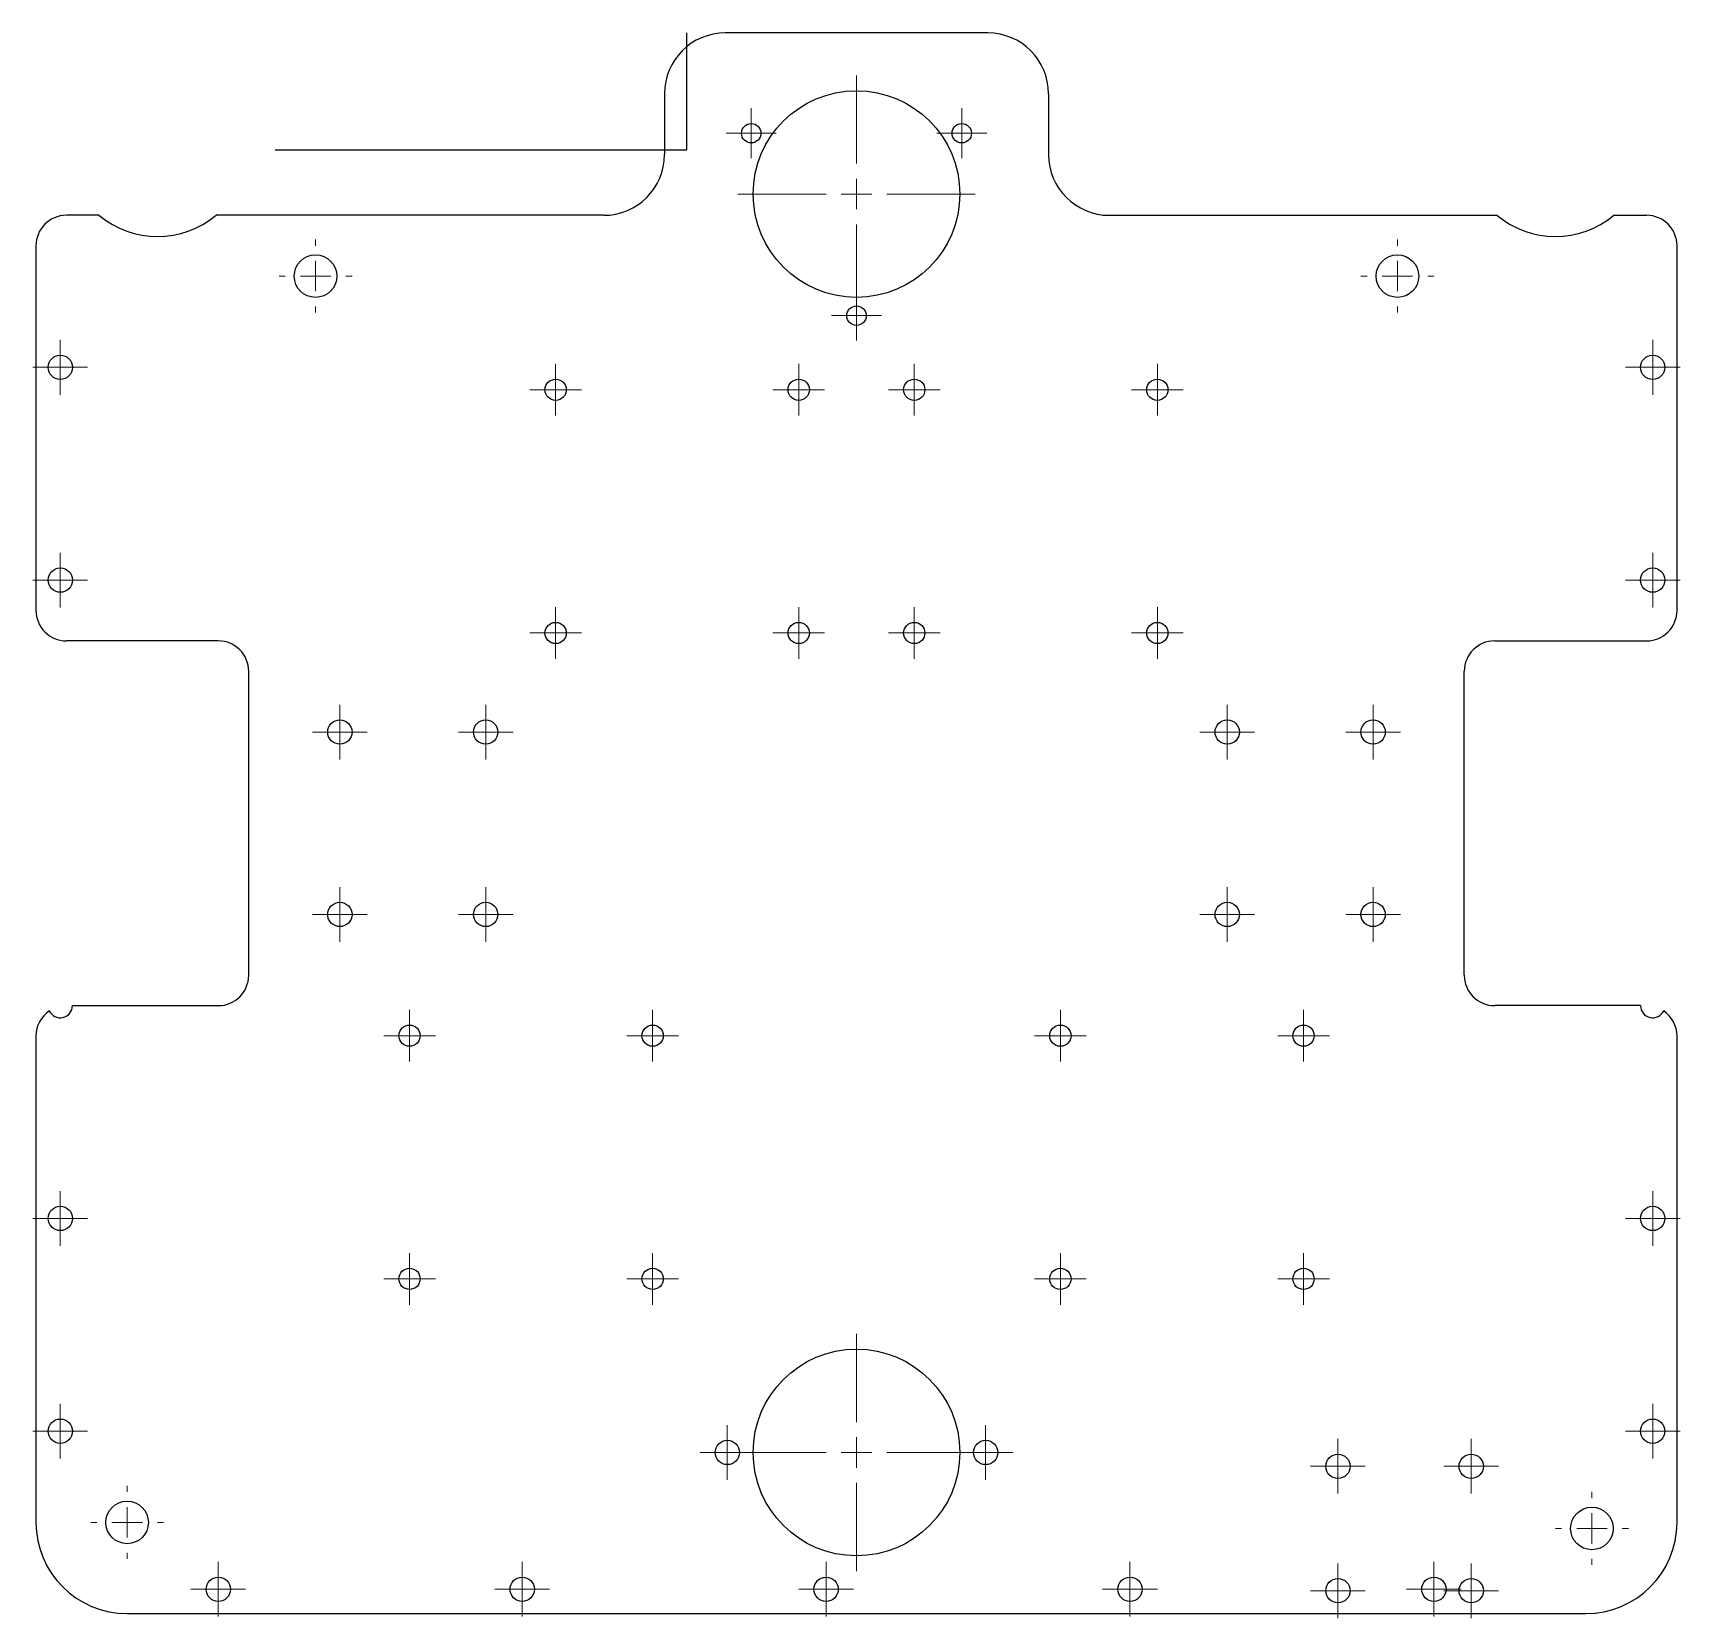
# Model space of a CAD drawing. Header units: millimetres. Extents: x 103 to 374, y 304 to 565.
import ezdxf

# ---------------------------------------------------------------- set-up
doc = ezdxf.new("R2010")
doc.units = ezdxf.units.MM

# ---------------------------------------------------------------- blocks, each defined once
blk = doc.blocks.new('SW_CENTERMARKSYMBOL_0')
at = {"color": 0, "linetype": 'Continuous', "lineweight": 18}
for p, q in [((0, 2.5), (0, 4.5)), ((-2.5, 0), (-4.5, 0)), ((0, 0), (-2.5, 0)), ((0, 0), (0, 2.5)), ((0, 0), (0, -2.5)), ((0, 0), (2.5, 0)), ((2.5, 0), (4.5, 0)), ((0, -2.5), (0, -4.5))]:
    blk.add_line(p, q, dxfattribs=at)
blk = doc.blocks.new('SW_CENTERMARKSYMBOL_1')
at = {"color": 0, "linetype": 'Continuous', "lineweight": 18}
for p, q in [((0, 2.5), (0, 4.5)), ((-2.5, 0), (-4.5, 0)), ((0, 0), (-2.5, 0)), ((0, 0), (0, 2.5)), ((0, 0), (0, -2.5)), ((0, 0), (2.5, 0)), ((2.5, 0), (4.5, 0)), ((0, -2.5), (0, -4.5))]:
    blk.add_line(p, q, dxfattribs=at)
blk = doc.blocks.new('SW_CENTERMARKSYMBOL_2')
at = {"color": 0, "linetype": 'Continuous', "lineweight": 18}
for p, q in [((0, 2.5), (0, 4.5)), ((-2.5, 0), (-4.5, 0)), ((0, 0), (-2.5, 0)), ((0, 0), (0, 2.5)), ((0, 0), (0, -2.5)), ((0, 0), (2.5, 0)), ((2.5, 0), (4.5, 0)), ((0, -2.5), (0, -4.5))]:
    blk.add_line(p, q, dxfattribs=at)
blk = doc.blocks.new('SW_CENTERMARKSYMBOL_3')
at = {"color": 0, "linetype": 'Continuous', "lineweight": 18}
for p, q in [((0, 2.5), (0, 4.5)), ((-2.5, 0), (-4.5, 0)), ((0, 0), (-2.5, 0)), ((0, 0), (0, 2.5)), ((0, 0), (0, -2.5)), ((0, 0), (2.5, 0)), ((2.5, 0), (4.5, 0)), ((0, -2.5), (0, -4.5))]:
    blk.add_line(p, q, dxfattribs=at)
blk = doc.blocks.new('SW_CENTERMARKSYMBOL_4')
at = {"color": 0, "linetype": 'Continuous', "lineweight": 18}
for p, q in [((0, 5), (0, 19.5)), ((-5, 0), (-19.5, 0)), ((0, 0), (-2.5, 0)), ((0, 0), (0, 2.5)), ((0, 0), (0, -2.5)), ((0, 0), (2.5, 0)), ((5, 0), (19.5, 0)), ((0, -5), (0, -19.5))]:
    blk.add_line(p, q, dxfattribs=at)
blk = doc.blocks.new('SW_CENTERMARKSYMBOL_5')
at = {"color": 0, "linetype": 'Continuous', "lineweight": 18}
for p, q in [((0, 2.5), (0, 4.5)), ((-2.5, 0), (-4.5, 0)), ((0, 0), (-2.5, 0)), ((0, 0), (0, 2.5)), ((0, 0), (0, -2.5)), ((0, 0), (2.5, 0)), ((2.5, 0), (4.5, 0)), ((0, -2.5), (0, -4.5))]:
    blk.add_line(p, q, dxfattribs=at)
blk = doc.blocks.new('SW_CENTERMARKSYMBOL_6')
at = {"color": 0, "linetype": 'Continuous', "lineweight": 18}
for p, q in [((0, 2.5), (0, 4.5)), ((-2.5, 0), (-4.5, 0)), ((0, 0), (-2.5, 0)), ((0, 0), (0, 2.5)), ((0, 0), (0, -2.5)), ((0, 0), (2.5, 0)), ((2.5, 0), (4.5, 0)), ((0, -2.5), (0, -4.5))]:
    blk.add_line(p, q, dxfattribs=at)
blk = doc.blocks.new('SW_CENTERMARKSYMBOL_7')
at = {"color": 0, "linetype": 'Continuous', "lineweight": 18}
for p, q in [((0, 2.5), (0, 4.5)), ((-2.5, 0), (-4.5, 0)), ((0, 0), (-2.5, 0)), ((0, 0), (0, 2.5)), ((0, 0), (0, -2.5)), ((0, 0), (2.5, 0)), ((2.5, 0), (4.5, 0)), ((0, -2.5), (0, -4.5))]:
    blk.add_line(p, q, dxfattribs=at)
blk = doc.blocks.new('SW_CENTERMARKSYMBOL_8')
at = {"color": 0, "linetype": 'Continuous', "lineweight": 18}
for p, q in [((0, 2.5), (0, 4.5)), ((-2.5, 0), (-4.5, 0)), ((0, 0), (-2.5, 0)), ((0, 0), (0, 2.5)), ((0, 0), (0, -2.5)), ((0, 0), (2.5, 0)), ((2.5, 0), (4.5, 0)), ((0, -2.5), (0, -4.5))]:
    blk.add_line(p, q, dxfattribs=at)
blk = doc.blocks.new('SW_CENTERMARKSYMBOL_9')
at = {"color": 0, "linetype": 'Continuous', "lineweight": 18}
for p, q in [((0, 5), (0, 19.5)), ((-5, 0), (-19.5, 0)), ((0, 0), (-2.5, 0)), ((0, 0), (0, 2.5)), ((0, 0), (0, -2.5)), ((0, 0), (2.5, 0)), ((5, 0), (19.5, 0)), ((0, -5), (0, -19.5))]:
    blk.add_line(p, q, dxfattribs=at)
blk = doc.blocks.new('SW_CENTERMARKSYMBOL_10')
at = {"color": 0, "linetype": 'Continuous', "lineweight": 18}
for p, q in [((0, 2.5), (0, 4.5)), ((-2.5, 0), (-4.5, 0)), ((0, 0), (-2.5, 0)), ((0, 0), (0, 2.5)), ((0, 0), (0, -2.5)), ((0, 0), (2.5, 0)), ((2.5, 0), (4.5, 0)), ((0, -2.5), (0, -4.5))]:
    blk.add_line(p, q, dxfattribs=at)
blk = doc.blocks.new('SW_CENTERMARKSYMBOL_11')
at = {"color": 0, "linetype": 'Continuous', "lineweight": 18}
for p, q in [((0, 2.5), (0, 4.5)), ((-2.5, 0), (-4.5, 0)), ((0, 0), (-2.5, 0)), ((0, 0), (0, 2.5)), ((0, 0), (0, -2.5)), ((0, 0), (2.5, 0)), ((2.5, 0), (4.5, 0)), ((0, -2.5), (0, -4.5))]:
    blk.add_line(p, q, dxfattribs=at)
blk = doc.blocks.new('SW_CENTERMARKSYMBOL_12')
at = {"color": 0, "linetype": 'Continuous', "lineweight": 18}
for p, q in [((0, 2.5), (0, 4.5)), ((-2.5, 0), (-4.5, 0)), ((0, 0), (-2.5, 0)), ((0, 0), (0, 2.5)), ((0, 0), (0, -2.5)), ((0, 0), (2.5, 0)), ((2.5, 0), (4.5, 0)), ((0, -2.5), (0, -4.5))]:
    blk.add_line(p, q, dxfattribs=at)
blk = doc.blocks.new('SW_CENTERMARKSYMBOL_13')
at = {"color": 0, "linetype": 'Continuous', "lineweight": 18}
for p, q in [((0, 2.5), (0, 4.5)), ((-2.5, 0), (-4.5, 0)), ((0, 0), (-2.5, 0)), ((0, 0), (0, 2.5)), ((0, 0), (0, -2.5)), ((0, 0), (2.5, 0)), ((2.5, 0), (4.5, 0)), ((0, -2.5), (0, -4.5))]:
    blk.add_line(p, q, dxfattribs=at)
blk = doc.blocks.new('SW_CENTERMARKSYMBOL_14')
at = {"color": 0, "linetype": 'Continuous', "lineweight": 18}
for p, q in [((0, 2.5), (0, 4.5)), ((-2.5, 0), (-4.5, 0)), ((0, 0), (-2.5, 0)), ((0, 0), (0, 2.5)), ((0, 0), (0, -2.5)), ((0, 0), (2.5, 0)), ((2.5, 0), (4.5, 0)), ((0, -2.5), (0, -4.5))]:
    blk.add_line(p, q, dxfattribs=at)
blk = doc.blocks.new('SW_CENTERMARKSYMBOL_15')
at = {"color": 0, "linetype": 'Continuous', "lineweight": 18}
for p, q in [((0, 2.5), (0, 4.5)), ((-2.5, 0), (-4.5, 0)), ((0, 0), (-2.5, 0)), ((0, 0), (0, 2.5)), ((0, 0), (0, -2.5)), ((0, 0), (2.5, 0)), ((2.5, 0), (4.5, 0)), ((0, -2.5), (0, -4.5))]:
    blk.add_line(p, q, dxfattribs=at)
blk = doc.blocks.new('SW_CENTERMARKSYMBOL_16')
at = {"color": 0, "linetype": 'Continuous', "lineweight": 18}
for p, q in [((0, 2.5), (0, 4.25)), ((-2.5, 0), (-4.25, 0)), ((0, 0), (-2.5, 0)), ((0, 0), (0, 2.5)), ((0, 0), (0, -2.5)), ((0, 0), (2.5, 0)), ((2.5, 0), (4.25, 0)), ((0, -2.5), (0, -4.25))]:
    blk.add_line(p, q, dxfattribs=at)
blk = doc.blocks.new('SW_CENTERMARKSYMBOL_17')
at = {"color": 0, "linetype": 'Continuous', "lineweight": 18}
for p, q in [((0, 2.5), (0, 4.25)), ((-2.5, 0), (-4.25, 0)), ((0, 0), (-2.5, 0)), ((0, 0), (0, 2.5)), ((0, 0), (0, -2.5)), ((0, 0), (2.5, 0)), ((2.5, 0), (4.25, 0)), ((0, -2.5), (0, -4.25))]:
    blk.add_line(p, q, dxfattribs=at)
blk = doc.blocks.new('SW_CENTERMARKSYMBOL_18')
at = {"color": 0, "linetype": 'Continuous', "lineweight": 18}
for p, q in [((0, 2.5), (0, 4.25)), ((-2.5, 0), (-4.25, 0)), ((0, 0), (-2.5, 0)), ((0, 0), (0, 2.5)), ((0, 0), (0, -2.5)), ((0, 0), (2.5, 0)), ((2.5, 0), (4.25, 0)), ((0, -2.5), (0, -4.25))]:
    blk.add_line(p, q, dxfattribs=at)
blk = doc.blocks.new('SW_CENTERMARKSYMBOL_19')
at = {"color": 0, "linetype": 'Continuous', "lineweight": 18}
for p, q in [((0, 2.5), (0, 4.25)), ((-2.5, 0), (-4.25, 0)), ((0, 0), (-2.5, 0)), ((0, 0), (0, 2.5)), ((0, 0), (0, -2.5)), ((0, 0), (2.5, 0)), ((2.5, 0), (4.25, 0)), ((0, -2.5), (0, -4.25))]:
    blk.add_line(p, q, dxfattribs=at)
blk = doc.blocks.new('SW_CENTERMARKSYMBOL_20')
at = {"color": 0, "linetype": 'Continuous', "lineweight": 18}
for p, q in [((0, 2.5), (0, 4.25)), ((-2.5, 0), (-4.25, 0)), ((0, 0), (-2.5, 0)), ((0, 0), (0, 2.5)), ((0, 0), (0, -2.5)), ((0, 0), (2.5, 0)), ((2.5, 0), (4.25, 0)), ((0, -2.5), (0, -4.25))]:
    blk.add_line(p, q, dxfattribs=at)
blk = doc.blocks.new('SW_CENTERMARKSYMBOL_21')
at = {"color": 0, "linetype": 'Continuous', "lineweight": 18}
for p, q in [((0, 2.5), (0, 4.25)), ((-2.5, 0), (-4.25, 0)), ((0, 0), (-2.5, 0)), ((0, 0), (0, 2.5)), ((0, 0), (0, -2.5)), ((0, 0), (2.5, 0)), ((2.5, 0), (4.25, 0)), ((0, -2.5), (0, -4.25))]:
    blk.add_line(p, q, dxfattribs=at)
blk = doc.blocks.new('SW_CENTERMARKSYMBOL_22')
at = {"color": 0, "linetype": 'Continuous', "lineweight": 18}
for p, q in [((0, 2.5), (0, 4.25)), ((-2.5, 0), (-4.25, 0)), ((0, 0), (-2.5, 0)), ((0, 0), (0, 2.5)), ((0, 0), (0, -2.5)), ((0, 0), (2.5, 0)), ((2.5, 0), (4.25, 0)), ((0, -2.5), (0, -4.25))]:
    blk.add_line(p, q, dxfattribs=at)
blk = doc.blocks.new('SW_CENTERMARKSYMBOL_23')
at = {"color": 0, "linetype": 'Continuous', "lineweight": 18}
for p, q in [((0, 2.5), (0, 4.25)), ((-2.5, 0), (-4.25, 0)), ((0, 0), (-2.5, 0)), ((0, 0), (0, 2.5)), ((0, 0), (0, -2.5)), ((0, 0), (2.5, 0)), ((2.5, 0), (4.25, 0)), ((0, -2.5), (0, -4.25))]:
    blk.add_line(p, q, dxfattribs=at)
blk = doc.blocks.new('SW_CENTERMARKSYMBOL_24')
at = {"color": 0, "linetype": 'Continuous', "lineweight": 18}
for p, q in [((0, 2.5), (0, 4.1)), ((-2.5, 0), (-4.1, 0)), ((0, 0), (-2.5, 0)), ((0, 0), (0, 2.5)), ((0, 0), (0, -2.5)), ((0, 0), (2.5, 0)), ((2.5, 0), (4.1, 0)), ((0, -2.5), (0, -4.1))]:
    blk.add_line(p, q, dxfattribs=at)
blk = doc.blocks.new('SW_CENTERMARKSYMBOL_25')
at = {"color": 0, "linetype": 'Continuous', "lineweight": 18}
for p, q in [((0, 5), (0, 6)), ((-5, 0), (-6, 0)), ((0, 0), (-2.5, 0)), ((0, 0), (0, 2.5)), ((0, 0), (0, -2.5)), ((0, 0), (2.5, 0)), ((5, 0), (6, 0)), ((0, -5), (0, -6))]:
    blk.add_line(p, q, dxfattribs=at)
blk = doc.blocks.new('SW_CENTERMARKSYMBOL_26')
at = {"color": 0, "linetype": 'Continuous', "lineweight": 18}
for p, q in [((0, 5), (0, 6)), ((-5, 0), (-6, 0)), ((0, 0), (-2.5, 0)), ((0, 0), (0, 2.5)), ((0, 0), (0, -2.5)), ((0, 0), (2.5, 0)), ((5, 0), (6, 0)), ((0, -5), (0, -6))]:
    blk.add_line(p, q, dxfattribs=at)
blk = doc.blocks.new('SW_CENTERMARKSYMBOL_27')
at = {"color": 0, "linetype": 'Continuous', "lineweight": 18}
for p, q in [((0, 2.5), (0, 4.1)), ((-2.5, 0), (-4.1, 0)), ((0, 0), (-2.5, 0)), ((0, 0), (0, 2.5)), ((0, 0), (0, -2.5)), ((0, 0), (2.5, 0)), ((2.5, 0), (4.1, 0)), ((0, -2.5), (0, -4.1))]:
    blk.add_line(p, q, dxfattribs=at)
blk = doc.blocks.new('SW_CENTERMARKSYMBOL_28')
at = {"color": 0, "linetype": 'Continuous', "lineweight": 18}
for p, q in [((0, 2.5), (0, 4.1)), ((-2.5, 0), (-4.1, 0)), ((0, 0), (-2.5, 0)), ((0, 0), (0, 2.5)), ((0, 0), (0, -2.5)), ((0, 0), (2.5, 0)), ((2.5, 0), (4.1, 0)), ((0, -2.5), (0, -4.1))]:
    blk.add_line(p, q, dxfattribs=at)
blk = doc.blocks.new('SW_CENTERMARKSYMBOL_29')
at = {"color": 0, "linetype": 'Continuous', "lineweight": 18}
for p, q in [((0, 5), (0, 6)), ((-5, 0), (-6, 0)), ((0, 0), (-2.5, 0)), ((0, 0), (0, 2.5)), ((0, 0), (0, -2.5)), ((0, 0), (2.5, 0)), ((5, 0), (6, 0)), ((0, -5), (0, -6))]:
    blk.add_line(p, q, dxfattribs=at)
blk = doc.blocks.new('SW_CENTERMARKSYMBOL_30')
at = {"color": 0, "linetype": 'Continuous', "lineweight": 18}
for p, q in [((0, 5), (0, 6)), ((-5, 0), (-6, 0)), ((0, 0), (-2.5, 0)), ((0, 0), (0, 2.5)), ((0, 0), (0, -2.5)), ((0, 0), (2.5, 0)), ((5, 0), (6, 0)), ((0, -5), (0, -6))]:
    blk.add_line(p, q, dxfattribs=at)
blk = doc.blocks.new('SW_CENTERMARKSYMBOL_31')
at = {"color": 0, "linetype": 'Continuous', "lineweight": 18}
for p, q in [((0, 2.5), (0, 4.25)), ((-2.5, 0), (-4.25, 0)), ((0, 0), (-2.5, 0)), ((0, 0), (0, 2.5)), ((0, 0), (0, -2.5)), ((0, 0), (2.5, 0)), ((2.5, 0), (4.25, 0)), ((0, -2.5), (0, -4.25))]:
    blk.add_line(p, q, dxfattribs=at)
blk = doc.blocks.new('SW_CENTERMARKSYMBOL_32')
at = {"color": 0, "linetype": 'Continuous', "lineweight": 18}
for p, q in [((0, 2.5), (0, 4.5)), ((-2.5, 0), (-4.5, 0)), ((0, 0), (-2.5, 0)), ((0, 0), (0, 2.5)), ((0, 0), (0, -2.5)), ((0, 0), (2.5, 0)), ((2.5, 0), (4.5, 0)), ((0, -2.5), (0, -4.5))]:
    blk.add_line(p, q, dxfattribs=at)
blk = doc.blocks.new('SW_CENTERMARKSYMBOL_33')
at = {"color": 0, "linetype": 'Continuous', "lineweight": 18}
for p, q in [((0, 2.5), (0, 4.5)), ((-2.5, 0), (-4.5, 0)), ((0, 0), (-2.5, 0)), ((0, 0), (0, 2.5)), ((0, 0), (0, -2.5)), ((0, 0), (2.5, 0)), ((2.5, 0), (4.5, 0)), ((0, -2.5), (0, -4.5))]:
    blk.add_line(p, q, dxfattribs=at)
blk = doc.blocks.new('SW_CENTERMARKSYMBOL_34')
at = {"color": 0, "linetype": 'Continuous', "lineweight": 18}
for p, q in [((0, 2.5), (0, 4.5)), ((-2.5, 0), (-4.5, 0)), ((0, 0), (-2.5, 0)), ((0, 0), (0, 2.5)), ((0, 0), (0, -2.5)), ((0, 0), (2.5, 0)), ((2.5, 0), (4.5, 0)), ((0, -2.5), (0, -4.5))]:
    blk.add_line(p, q, dxfattribs=at)
blk = doc.blocks.new('SW_CENTERMARKSYMBOL_35')
at = {"color": 0, "linetype": 'Continuous', "lineweight": 18}
for p, q in [((0, 2.5), (0, 4.5)), ((-2.5, 0), (-4.5, 0)), ((0, 0), (-2.5, 0)), ((0, 0), (0, 2.5)), ((0, 0), (0, -2.5)), ((0, 0), (2.5, 0)), ((2.5, 0), (4.5, 0)), ((0, -2.5), (0, -4.5))]:
    blk.add_line(p, q, dxfattribs=at)
blk = doc.blocks.new('SW_CENTERMARKSYMBOL_36')
at = {"color": 0, "linetype": 'Continuous', "lineweight": 18}
for p, q in [((0, 2.5), (0, 4.5)), ((-2.5, 0), (-4.5, 0)), ((0, 0), (-2.5, 0)), ((0, 0), (0, 2.5)), ((0, 0), (0, -2.5)), ((0, 0), (2.5, 0)), ((2.5, 0), (4.5, 0)), ((0, -2.5), (0, -4.5))]:
    blk.add_line(p, q, dxfattribs=at)
blk = doc.blocks.new('SW_CENTERMARKSYMBOL_37')
at = {"color": 0, "linetype": 'Continuous', "lineweight": 18}
for p, q in [((0, 2.5), (0, 4.5)), ((-2.5, 0), (-4.5, 0)), ((0, 0), (-2.5, 0)), ((0, 0), (0, 2.5)), ((0, 0), (0, -2.5)), ((0, 0), (2.5, 0)), ((2.5, 0), (4.5, 0)), ((0, -2.5), (0, -4.5))]:
    blk.add_line(p, q, dxfattribs=at)
blk = doc.blocks.new('SW_CENTERMARKSYMBOL_38')
at = {"color": 0, "linetype": 'Continuous', "lineweight": 18}
for p, q in [((0, 2.5), (0, 4.25)), ((-2.5, 0), (-4.25, 0)), ((0, 0), (-2.5, 0)), ((0, 0), (0, 2.5)), ((0, 0), (0, -2.5)), ((0, 0), (2.5, 0)), ((2.5, 0), (4.25, 0)), ((0, -2.5), (0, -4.25))]:
    blk.add_line(p, q, dxfattribs=at)
blk = doc.blocks.new('SW_CENTERMARKSYMBOL_39')
at = {"color": 0, "linetype": 'Continuous', "lineweight": 18}
for p, q in [((0, 2.5), (0, 4.25)), ((-2.5, 0), (-4.25, 0)), ((0, 0), (-2.5, 0)), ((0, 0), (0, 2.5)), ((0, 0), (0, -2.5)), ((0, 0), (2.5, 0)), ((2.5, 0), (4.25, 0)), ((0, -2.5), (0, -4.25))]:
    blk.add_line(p, q, dxfattribs=at)
blk = doc.blocks.new('SW_CENTERMARKSYMBOL_40')
at = {"color": 0, "linetype": 'Continuous', "lineweight": 18}
for p, q in [((0, 2.5), (0, 4.25)), ((-2.5, 0), (-4.25, 0)), ((0, 0), (-2.5, 0)), ((0, 0), (0, 2.5)), ((0, 0), (0, -2.5)), ((0, 0), (2.5, 0)), ((2.5, 0), (4.25, 0)), ((0, -2.5), (0, -4.25))]:
    blk.add_line(p, q, dxfattribs=at)
blk = doc.blocks.new('SW_CENTERMARKSYMBOL_41')
at = {"color": 0, "linetype": 'Continuous', "lineweight": 18}
for p, q in [((0, 2.5), (0, 4.5)), ((-2.5, 0), (-4.5, 0)), ((0, 0), (-2.5, 0)), ((0, 0), (0, 2.5)), ((0, 0), (0, -2.5)), ((0, 0), (2.5, 0)), ((2.5, 0), (4.5, 0)), ((0, -2.5), (0, -4.5))]:
    blk.add_line(p, q, dxfattribs=at)
blk = doc.blocks.new('SW_CENTERMARKSYMBOL_42')
at = {"color": 0, "linetype": 'Continuous', "lineweight": 18}
for p, q in [((0, 2.5), (0, 4.25)), ((-2.5, 0), (-4.25, 0)), ((0, 0), (-2.5, 0)), ((0, 0), (0, 2.5)), ((0, 0), (0, -2.5)), ((0, 0), (2.5, 0)), ((2.5, 0), (4.25, 0)), ((0, -2.5), (0, -4.25))]:
    blk.add_line(p, q, dxfattribs=at)
blk = doc.blocks.new('SW_CENTERMARKSYMBOL_43')
at = {"color": 0, "linetype": 'Continuous', "lineweight": 18}
for p, q in [((0, 2.5), (0, 4.25)), ((-2.5, 0), (-4.25, 0)), ((0, 0), (-2.5, 0)), ((0, 0), (0, 2.5)), ((0, 0), (0, -2.5)), ((0, 0), (2.5, 0)), ((2.5, 0), (4.25, 0)), ((0, -2.5), (0, -4.25))]:
    blk.add_line(p, q, dxfattribs=at)
blk = doc.blocks.new('SW_CENTERMARKSYMBOL_44')
at = {"color": 0, "linetype": 'Continuous', "lineweight": 18}
for p, q in [((0, 2.5), (0, 4.25)), ((-2.5, 0), (-4.25, 0)), ((0, 0), (-2.5, 0)), ((0, 0), (0, 2.5)), ((0, 0), (0, -2.5)), ((0, 0), (2.5, 0)), ((2.5, 0), (4.25, 0)), ((0, -2.5), (0, -4.25))]:
    blk.add_line(p, q, dxfattribs=at)
blk = doc.blocks.new('SW_CENTERMARKSYMBOL_45')
at = {"color": 0, "linetype": 'Continuous', "lineweight": 18}
for p, q in [((0, 2.5), (0, 4.25)), ((-2.5, 0), (-4.25, 0)), ((0, 0), (-2.5, 0)), ((0, 0), (0, 2.5)), ((0, 0), (0, -2.5)), ((0, 0), (2.5, 0)), ((2.5, 0), (4.25, 0)), ((0, -2.5), (0, -4.25))]:
    blk.add_line(p, q, dxfattribs=at)
blk = doc.blocks.new('SW_CENTERMARKSYMBOL_46')
at = {"color": 0, "linetype": 'Continuous', "lineweight": 18}
for p, q in [((0, 2.5), (0, 4.5)), ((-2.5, 0), (-4.5, 0)), ((0, 0), (-2.5, 0)), ((0, 0), (0, 2.5)), ((0, 0), (0, -2.5)), ((0, 0), (2.5, 0)), ((2.5, 0), (4.5, 0)), ((0, -2.5), (0, -4.5))]:
    blk.add_line(p, q, dxfattribs=at)
blk = doc.blocks.new('SW_CENTERMARKSYMBOL_47')
at = {"color": 0, "linetype": 'Continuous', "lineweight": 18}
for p, q in [((0, 2.5), (0, 4.5)), ((-2.5, 0), (-4.5, 0)), ((0, 0), (-2.5, 0)), ((0, 0), (0, 2.5)), ((0, 0), (0, -2.5)), ((0, 0), (2.5, 0)), ((2.5, 0), (4.5, 0)), ((0, -2.5), (0, -4.5))]:
    blk.add_line(p, q, dxfattribs=at)
blk = doc.blocks.new('SW_CENTERMARKSYMBOL_48')
at = {"color": 0, "linetype": 'Continuous', "lineweight": 18}
for p, q in [((0, 2.5), (0, 4.5)), ((-2.5, 0), (-4.5, 0)), ((0, 0), (-2.5, 0)), ((0, 0), (0, 2.5)), ((0, 0), (0, -2.5)), ((0, 0), (2.5, 0)), ((2.5, 0), (4.5, 0)), ((0, -2.5), (0, -4.5))]:
    blk.add_line(p, q, dxfattribs=at)
blk = doc.blocks.new('SW_CENTERMARKSYMBOL_49')
at = {"color": 0, "linetype": 'Continuous', "lineweight": 18}
for p, q in [((0, 2.5), (0, 4.5)), ((-2.5, 0), (-4.5, 0)), ((0, 0), (-2.5, 0)), ((0, 0), (0, 2.5)), ((0, 0), (0, -2.5)), ((0, 0), (2.5, 0)), ((2.5, 0), (4.5, 0)), ((0, -2.5), (0, -4.5))]:
    blk.add_line(p, q, dxfattribs=at)
blk = doc.blocks.new('SW_CENTERMARKSYMBOL_50')
at = {"color": 0, "linetype": 'Continuous', "lineweight": 18}
for p, q in [((0, 2.5), (0, 4.5)), ((-2.5, 0), (-4.5, 0)), ((0, 0), (-2.5, 0)), ((0, 0), (0, 2.5)), ((0, 0), (0, -2.5)), ((0, 0), (2.5, 0)), ((2.5, 0), (4.5, 0)), ((0, -2.5), (0, -4.5))]:
    blk.add_line(p, q, dxfattribs=at)
blk = doc.blocks.new('SW_CENTERMARKSYMBOL_51')
at = {"color": 0, "linetype": 'Continuous', "lineweight": 18}
for p, q in [((0, 2.5), (0, 4.5)), ((-2.5, 0), (-4.5, 0)), ((0, 0), (-2.5, 0)), ((0, 0), (0, 2.5)), ((0, 0), (0, -2.5)), ((0, 0), (2.5, 0)), ((2.5, 0), (4.5, 0)), ((0, -2.5), (0, -4.5))]:
    blk.add_line(p, q, dxfattribs=at)

msp = doc.modelspace()

# ---------------------------------------------------------------- linework, layer by layer
at = {"color": 7, "linetype": 'Continuous'}
for p, q in [((210.32, 545.27), (210.32, 564.51)), ((142.61, 545.27), (210.32, 545.27))]:
    msp.add_line(p, q, dxfattribs=at)
at = {"color": 7, "linetype": 'Continuous', "lineweight": 25}
for p, q in [((259.86, 564.51), (216.67, 564.51)), ((206.67, 554.51), (206.67, 544.51)), ((269.86, 554.51), (269.86, 544.51)), ((113.63, 534.51), (108.26, 534.51)), ((196.67, 534.51), (132.89, 534.51)), ((279.86, 534.51), (343.63, 534.51)), ((362.89, 534.51), (368.26, 534.51)), ((103.26, 529.51), (103.26, 469.51)), ((373.26, 469.51), (373.26, 529.51)), ((133.26, 464.51), (108.26, 464.51)), ((343.26, 464.51), (368.26, 464.51)), ((138.26, 409.51), (138.26, 459.51)), ((338.26, 409.51), (338.26, 459.51)), ((109.26, 404.51), (133.26, 404.51)), ((367.26, 404.51), (343.26, 404.51)), ((103.26, 399.51), (103.26, 319.51)), ((373.26, 319.51), (373.26, 399.51)), ((118.26, 304.51), (358.26, 304.51))]:
    msp.add_line(p, q, dxfattribs=at)
for centre, radius in [((238.26, 538.01), 17), ((220.94, 548.01), 1.6), ((255.58, 548.01), 1.6), ((149.26, 524.51), 3.5), ((327.26, 524.51), 3.5), ((238.26, 518.01), 1.6), ((107.26, 509.51), 2), ((369.26, 509.51), 2), ((188.76, 505.81), 1.75), ((228.76, 505.81), 1.75), ((247.76, 505.81), 1.75), ((287.76, 505.81), 1.75), ((107.26, 474.51), 2), ((369.26, 474.51), 2), ((188.76, 465.81), 1.75), ((228.76, 465.81), 1.75), ((247.76, 465.81), 1.75), ((287.76, 465.81), 1.75), ((153.26, 449.51), 2), ((177.26, 449.51), 2), ((299.26, 449.51), 2), ((323.26, 449.51), 2), ((153.26, 419.51), 2), ((177.26, 419.51), 2), ((299.26, 419.51), 2), ((323.26, 419.51), 2), ((164.72, 399.57), 1.75), ((204.72, 399.57), 1.75), ((271.81, 399.57), 1.75), ((311.81, 399.57), 1.75), ((107.26, 369.51), 2), ((369.26, 369.51), 2), ((164.72, 359.57), 1.75), ((204.72, 359.57), 1.75), ((271.81, 359.57), 1.75), ((311.81, 359.57), 1.75), ((238.26, 331.01), 17), ((107.26, 334.51), 2), ((369.26, 334.51), 2), ((217.01, 331.01), 2), ((259.51, 331.01), 2), ((317.47, 328.74), 2), ((339.4, 328.74), 2), ((118.26, 319.51), 3.5), ((359.26, 318.51), 3.5), ((133.26, 308.51), 2), ((183.26, 308.51), 2), ((233.26, 308.51), 2), ((283.26, 308.51), 2), ((317.47, 308.27), 2), ((333.26, 308.51), 2), ((339.4, 308.27), 2)]:
    msp.add_circle(centre, radius, dxfattribs=at)
for centre, radius, start, end in [((216.67, 554.51), 10, 90, 180), ((259.86, 554.51), 10, 0, 90), ((196.67, 544.51), 10, 270, 0), ((279.86, 544.51), 10, 180, 270), ((108.26, 529.51), 5, 90, 180), ((123.26, 546.01), 15, 230.0555, 309.9445), ((353.26, 546.01), 15, 230.0555, 309.9445), ((368.26, 529.51), 5, 0, 90), ((108.26, 469.51), 5, 180, 270), ((368.26, 469.51), 5, 270, 0), ((133.26, 459.51), 5, 0, 90), ((343.26, 459.51), 5, 90, 180), ((133.26, 409.51), 5, 270, 0), ((343.26, 409.51), 5, 180, 270), ((107.26, 404.51), 2, 205.5003, 0), ((369.26, 404.51), 2, 180, 334.4997), ((108.26, 399.51), 5, 124.1273, 180), ((368.26, 399.51), 5, 0, 55.8727), ((118.26, 319.51), 15, 180, 270), ((358.26, 319.51), 15, 270, 0)]:
    msp.add_arc(centre, radius, start, end, dxfattribs=at)

# ---------------------------------------------------------------- block references
at = {"color": 7, "linetype": 'Continuous', "lineweight": 18}
for name, p in [('SW_CENTERMARKSYMBOL_9', (238.26, 538.01)), ('SW_CENTERMARKSYMBOL_24', (220.94, 548.01)), ('SW_CENTERMARKSYMBOL_28', (255.58, 548.01)), ('SW_CENTERMARKSYMBOL_25', (149.26, 524.51)), ('SW_CENTERMARKSYMBOL_26', (327.26, 524.51)), ('SW_CENTERMARKSYMBOL_27', (238.26, 518.01)), ('SW_CENTERMARKSYMBOL_48', (107.26, 509.51)), ('SW_CENTERMARKSYMBOL_37', (369.26, 509.51)), ('SW_CENTERMARKSYMBOL_18', (188.76, 505.81)), ('SW_CENTERMARKSYMBOL_19', (228.76, 505.81)), ('SW_CENTERMARKSYMBOL_21', (247.76, 505.81)), ('SW_CENTERMARKSYMBOL_22', (287.76, 505.81)), ('SW_CENTERMARKSYMBOL_49', (107.26, 474.51)), ('SW_CENTERMARKSYMBOL_36', (369.26, 474.51)), ('SW_CENTERMARKSYMBOL_23', (188.76, 465.81)), ('SW_CENTERMARKSYMBOL_17', (228.76, 465.81)), ('SW_CENTERMARKSYMBOL_20', (247.76, 465.81)), ('SW_CENTERMARKSYMBOL_16', (287.76, 465.81)), ('SW_CENTERMARKSYMBOL_3', (153.26, 449.51)), ('SW_CENTERMARKSYMBOL_2', (177.26, 449.51)), ('SW_CENTERMARKSYMBOL_7', (299.26, 449.51)), ('SW_CENTERMARKSYMBOL_8', (323.26, 449.51)), ('SW_CENTERMARKSYMBOL_0', (153.26, 419.51)), ('SW_CENTERMARKSYMBOL_1', (177.26, 419.51)), ('SW_CENTERMARKSYMBOL_6', (299.26, 419.51)), ('SW_CENTERMARKSYMBOL_5', (323.26, 419.51)), ('SW_CENTERMARKSYMBOL_39', (164.72, 399.57)), ('SW_CENTERMARKSYMBOL_40', (204.72, 399.57)), ('SW_CENTERMARKSYMBOL_31', (271.81, 399.57)), ('SW_CENTERMARKSYMBOL_45', (311.81, 399.57)), ('SW_CENTERMARKSYMBOL_50', (107.26, 369.51)), ('SW_CENTERMARKSYMBOL_35', (369.26, 369.51)), ('SW_CENTERMARKSYMBOL_38', (164.72, 359.57)), ('SW_CENTERMARKSYMBOL_42', (204.72, 359.57)), ('SW_CENTERMARKSYMBOL_43', (271.81, 359.57)), ('SW_CENTERMARKSYMBOL_44', (311.81, 359.57)), ('SW_CENTERMARKSYMBOL_4', (238.26, 331.01)), ('SW_CENTERMARKSYMBOL_41', (107.26, 334.51)), ('SW_CENTERMARKSYMBOL_34', (369.26, 334.51)), ('SW_CENTERMARKSYMBOL_10', (217.01, 331.01)), ('SW_CENTERMARKSYMBOL_11', (259.51, 331.01)), ('SW_CENTERMARKSYMBOL_13', (317.47, 328.74)), ('SW_CENTERMARKSYMBOL_14', (339.4, 328.74)), ('SW_CENTERMARKSYMBOL_30', (118.26, 319.51)), ('SW_CENTERMARKSYMBOL_29', (359.26, 318.51)), ('SW_CENTERMARKSYMBOL_51', (133.26, 308.51)), ('SW_CENTERMARKSYMBOL_47', (183.26, 308.51)), ('SW_CENTERMARKSYMBOL_46', (233.26, 308.51)), ('SW_CENTERMARKSYMBOL_32', (283.26, 308.51)), ('SW_CENTERMARKSYMBOL_12', (317.47, 308.27)), ('SW_CENTERMARKSYMBOL_33', (333.26, 308.51)), ('SW_CENTERMARKSYMBOL_15', (339.4, 308.27))]:
    msp.add_blockref(name, p, dxfattribs=at)

doc.saveas('drawing.dxf')
